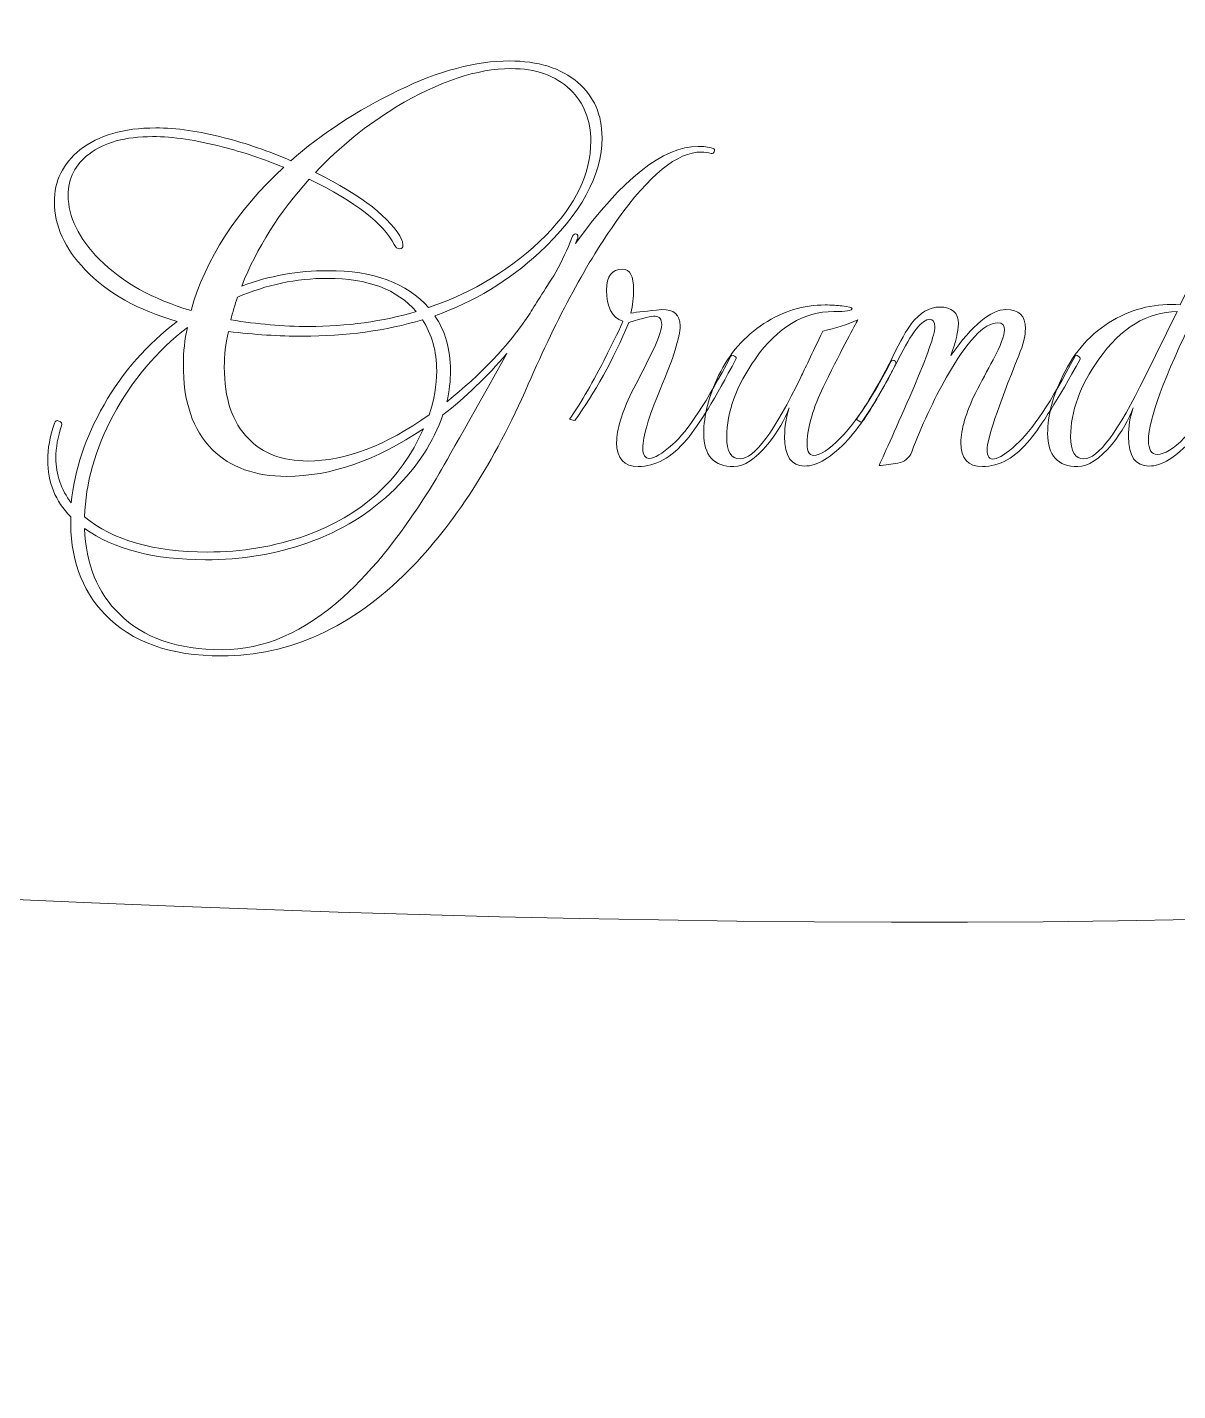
# Model space of a CAD drawing. Header units: centimetres. Extents: x -9.9 to 9.9, y -7.9 to 8.2.
# Drawn here: x -2.391 to -1.566, y 4.073 to 5.051 of the extents above; entities that cross this region are included whole.
import ezdxf

# ---------------------------------------------------------------- set-up
doc = ezdxf.new("R2010")
doc.units = ezdxf.units.CM
doc.header["$MEASUREMENT"] = 0
doc.layers.add('Layer 1', color=7, linetype='Continuous')

msp = doc.modelspace()

# ---------------------------------------------------------------- linework, layer by layer
at = {"layer": 'Layer 1', "color": 43, "lineweight": 5}
msp.add_open_spline([(-8.13116, 5.80815), (-6.69371, 6.24646), (-2.63425, 5.34167), (-0.75523, 5.80815), (-0.75523, 5.80815), (-0.75523, 5.80815), (-0.75523, 4.48004), (-0.75523, 4.48004), (-0.75523, 4.48004), (-2.50438, 4.16307), (-6.41827, 5.04371), (-8.13116, 4.48004), (-8.13116, 4.48004), (-8.13116, 4.48004), (-7.4609, 5.1503), (-7.4609, 5.1503), (-7.4609, 5.1503), (-7.4609, 5.1503), (-8.13116, 5.80815), (-8.13116, 5.80815)], degree=3, knots=[0, 0, 0, 0, 0.166667, 0.166667, 0.166667, 0.166667, 0.333333, 0.333333, 0.333333, 0.333333, 0.5, 0.5, 0.5, 0.5, 0.666667, 0.666667, 0.666667, 0.666667, 1, 1, 1, 1], dxfattribs=at)
at = {"layer": 'Layer 1', "lineweight": 5}
for points, knots in [([(-2.03147, 4.84423), (-2.02707, 4.85133), (-2.02059, 4.8616), (-2.01203, 4.87505), (-2.01203, 4.87505), (-2.00763, 4.88336), (-2.00384, 4.89155), (-2.00066, 4.89962), (-2.00066, 4.89962), (-1.99993, 4.90158), (-1.99907, 4.90256), (-1.9981, 4.90256), (-1.9981, 4.90256), (-1.99688, 4.90256), (-1.99626, 4.90182), (-1.99626, 4.90035), (-1.99626, 4.90035), (-1.99626, 4.89962), (-1.99651, 4.89888), (-1.997, 4.89814), (-1.997, 4.89814), (-1.997, 4.89814), (-1.9981, 4.89558), (-1.9981, 4.89558), (-1.9981, 4.89558), (-1.9646, 4.94204), (-1.93526, 4.96527), (-1.91007, 4.96527), (-1.91007, 4.96527), (-1.9064, 4.96527), (-1.90285, 4.96478), (-1.89942, 4.9638), (-1.89942, 4.9638), (-1.89844, 4.96355), (-1.8982, 4.96282), (-1.89869, 4.96159), (-1.89869, 4.96159), (-1.89894, 4.96037), (-1.89967, 4.95988), (-1.9009, 4.96012), (-1.9009, 4.96012), (-1.90309, 4.96085), (-1.90542, 4.96122), (-1.90786, 4.96122), (-1.90786, 4.96122), (-1.92498, 4.96122), (-1.94515, 4.94484), (-1.96839, 4.91208), (-1.96839, 4.91208), (-1.98942, 4.88273), (-2.01057, 4.8436), (-2.03185, 4.7947), (-2.03185, 4.7947), (-2.05631, 4.7387), (-2.08491, 4.69419), (-2.11767, 4.66118), (-2.11767, 4.66118), (-2.15827, 4.62034), (-2.2029, 4.59993), (-2.25156, 4.59993), (-2.25156, 4.59993), (-2.28824, 4.59993), (-2.31612, 4.60983), (-2.33519, 4.62964), (-2.33519, 4.62964), (-2.35231, 4.64749), (-2.3605, 4.67085), (-2.35976, 4.6997), (-2.35976, 4.6997), (-2.37077, 4.71095), (-2.37627, 4.72452), (-2.37627, 4.74041), (-2.37627, 4.74041), (-2.37627, 4.74848), (-2.37468, 4.75728), (-2.3715, 4.76682), (-2.3715, 4.76682), (-2.37101, 4.76854), (-2.36991, 4.76903), (-2.3682, 4.7683), (-2.3682, 4.7683), (-2.36649, 4.76781), (-2.36588, 4.76671), (-2.36636, 4.765), (-2.36636, 4.765), (-2.36905, 4.75693), (-2.3704, 4.74922), (-2.3704, 4.74188), (-2.3704, 4.74188), (-2.3704, 4.7299), (-2.36673, 4.71915), (-2.3594, 4.70961), (-2.3594, 4.70961), (-2.3572, 4.73308), (-2.34937, 4.75655), (-2.33592, 4.78003), (-2.33592, 4.78003), (-2.32247, 4.80351), (-2.30499, 4.82344), (-2.28347, 4.83982), (-2.28347, 4.83982), (-2.31134, 4.84765), (-2.33335, 4.86), (-2.34949, 4.87687), (-2.34949, 4.87687), (-2.36416, 4.89227), (-2.3715, 4.90841), (-2.3715, 4.92528), (-2.3715, 4.92528), (-2.3715, 4.94044), (-2.36538, 4.95292), (-2.35315, 4.9627), (-2.35315, 4.9627), (-2.33995, 4.97321), (-2.32186, 4.97847), (-2.29887, 4.97847), (-2.29887, 4.97847), (-2.28395, 4.97847), (-2.26757, 4.97615), (-2.24972, 4.9715), (-2.24972, 4.9715), (-2.23382, 4.96734), (-2.21793, 4.96184), (-2.20203, 4.95499), (-2.20203, 4.95499), (-2.18002, 4.97431), (-2.15441, 4.99106), (-2.12518, 5.00525), (-2.12518, 5.00525), (-2.09596, 5.01943), (-2.06936, 5.02652), (-2.0454, 5.02652), (-2.0454, 5.02652), (-2.02486, 5.02652), (-2.00848, 5.02139), (-1.99625, 5.01112), (-1.99625, 5.01112), (-1.98476, 5.00109), (-1.97901, 4.98788), (-1.97901, 4.9715), (-1.97901, 4.9715), (-1.97901, 4.94436), (-1.99405, 4.91685), (-2.02413, 4.88897), (-2.02413, 4.88897), (-2.04565, 4.86892), (-2.07059, 4.85388), (-2.09895, 4.84386), (-2.09895, 4.84386), (-2.09137, 4.83285), (-2.08758, 4.81977), (-2.08758, 4.80461), (-2.08758, 4.80461), (-2.08758, 4.79727), (-2.08844, 4.78982), (-2.09015, 4.78223), (-2.09015, 4.78223), (-2.06594, 4.80154), (-2.04638, 4.8222), (-2.03146, 4.84421), (-2.03146, 4.84421), (-2.03146, 4.84421), (-2.03147, 4.84423), (-2.03147, 4.84423)], [0, 0, 0, 0, 0.02381, 0.02381, 0.02381, 0.02381, 0.047619, 0.047619, 0.047619, 0.047619, 0.071429, 0.071429, 0.071429, 0.071429, 0.095238, 0.095238, 0.095238, 0.095238, 0.119048, 0.119048, 0.119048, 0.119048, 0.142857, 0.142857, 0.142857, 0.142857, 0.166667, 0.166667, 0.166667, 0.166667, 0.190476, 0.190476, 0.190476, 0.190476, 0.214286, 0.214286, 0.214286, 0.214286, 0.238095, 0.238095, 0.238095, 0.238095, 0.261905, 0.261905, 0.261905, 0.261905, 0.285714, 0.285714, 0.285714, 0.285714, 0.309524, 0.309524, 0.309524, 0.309524, 0.333333, 0.333333, 0.333333, 0.333333, 0.357143, 0.357143, 0.357143, 0.357143, 0.380952, 0.380952, 0.380952, 0.380952, 0.404762, 0.404762, 0.404762, 0.404762, 0.428571, 0.428571, 0.428571, 0.428571, 0.452381, 0.452381, 0.452381, 0.452381, 0.47619, 0.47619, 0.47619, 0.47619, 0.5, 0.5, 0.5, 0.5, 0.52381, 0.52381, 0.52381, 0.52381, 0.547619, 0.547619, 0.547619, 0.547619, 0.571429, 0.571429, 0.571429, 0.571429, 0.595238, 0.595238, 0.595238, 0.595238, 0.619048, 0.619048, 0.619048, 0.619048, 0.642857, 0.642857, 0.642857, 0.642857, 0.666667, 0.666667, 0.666667, 0.666667, 0.690476, 0.690476, 0.690476, 0.690476, 0.714286, 0.714286, 0.714286, 0.714286, 0.738095, 0.738095, 0.738095, 0.738095, 0.761905, 0.761905, 0.761905, 0.761905, 0.785714, 0.785714, 0.785714, 0.785714, 0.809524, 0.809524, 0.809524, 0.809524, 0.833333, 0.833333, 0.833333, 0.833333, 0.857143, 0.857143, 0.857143, 0.857143, 0.880952, 0.880952, 0.880952, 0.880952, 0.904762, 0.904762, 0.904762, 0.904762, 0.928571, 0.928571, 0.928571, 0.928571, 0.952381, 0.952381, 0.952381, 0.952381, 1, 1, 1, 1]), ([(-2.23725, 4.86514), (-2.21744, 4.87248), (-2.1969, 4.87614), (-2.17563, 4.87614), (-2.17563, 4.87614), (-2.14286, 4.87614), (-2.11877, 4.86734), (-2.10336, 4.84973), (-2.10336, 4.84973), (-2.07108, 4.86049), (-2.04309, 4.87773), (-2.01937, 4.90145), (-2.01937, 4.90145), (-1.99785, 4.92322), (-1.98709, 4.94572), (-1.98709, 4.96895), (-1.98709, 4.96895), (-1.98709, 4.98411), (-1.99198, 4.99645), (-2.00177, 5.00599), (-2.00177, 5.00599), (-2.01229, 5.01602), (-2.02647, 5.02103), (-2.04432, 5.02103), (-2.04432, 5.02103), (-2.06828, 5.02103), (-2.09567, 5.01186), (-2.12648, 4.99352), (-2.12648, 4.99352), (-2.14751, 4.9808), (-2.16683, 4.96515), (-2.18443, 4.94657), (-2.18443, 4.94657), (-2.15068, 4.9297), (-2.13002, 4.91356), (-2.12244, 4.89814), (-2.12244, 4.89814), (-2.12196, 4.89668), (-2.12171, 4.89546), (-2.12171, 4.89448), (-2.12171, 4.89448), (-2.12171, 4.89276), (-2.12244, 4.89191), (-2.1239, 4.89191), (-2.1239, 4.89191), (-2.12562, 4.89191), (-2.12696, 4.89289), (-2.12794, 4.89484), (-2.12794, 4.89484), (-2.13528, 4.90976), (-2.15557, 4.92541), (-2.18882, 4.9418), (-2.18882, 4.9418), (-2.21034, 4.91784), (-2.22648, 4.89228), (-2.23725, 4.86513), (-2.23725, 4.86513), (-2.23725, 4.86513), (-2.23725, 4.86514), (-2.23725, 4.86514)], [0, 0, 0, 0, 0.0625, 0.0625, 0.0625, 0.0625, 0.125, 0.125, 0.125, 0.125, 0.1875, 0.1875, 0.1875, 0.1875, 0.25, 0.25, 0.25, 0.25, 0.3125, 0.3125, 0.3125, 0.3125, 0.375, 0.375, 0.375, 0.375, 0.4375, 0.4375, 0.4375, 0.4375, 0.5, 0.5, 0.5, 0.5, 0.5625, 0.5625, 0.5625, 0.5625, 0.625, 0.625, 0.625, 0.625, 0.6875, 0.6875, 0.6875, 0.6875, 0.75, 0.75, 0.75, 0.75, 0.8125, 0.8125, 0.8125, 0.8125, 0.875, 0.875, 0.875, 0.875, 1, 1, 1, 1]), ([(-1.4803, 4.97738), (-1.49522, 4.95244), (-1.51918, 4.9094), (-1.55219, 4.84827), (-1.55219, 4.84827), (-1.55219, 4.84802), (-1.55219, 4.84778), (-1.55219, 4.84753), (-1.55219, 4.84753), (-1.55219, 4.84655), (-1.5528, 4.8457), (-1.55403, 4.84497), (-1.55403, 4.84497), (-1.57628, 4.79998), (-1.58741, 4.76978), (-1.58741, 4.75437), (-1.58741, 4.75437), (-1.58741, 4.74777), (-1.58533, 4.74447), (-1.58117, 4.74447), (-1.58117, 4.74447), (-1.57579, 4.74447), (-1.56931, 4.74838), (-1.56173, 4.7562), (-1.56173, 4.7562), (-1.55048, 4.76769), (-1.53826, 4.78603), (-1.52506, 4.81122), (-1.52506, 4.81122), (-1.52506, 4.81171), (-1.52481, 4.81196), (-1.52432, 4.81196), (-1.52432, 4.81196), (-1.52261, 4.81196), (-1.52176, 4.81098), (-1.52176, 4.80903), (-1.52176, 4.80903), (-1.52225, 4.80805), (-1.52359, 4.80573), (-1.52579, 4.80206), (-1.52579, 4.80206), (-1.53704, 4.78078), (-1.54719, 4.76513), (-1.55624, 4.75511), (-1.55624, 4.75511), (-1.56773, 4.74239), (-1.578, 4.73604), (-1.58705, 4.73604), (-1.58705, 4.73604), (-1.59683, 4.73604), (-1.60173, 4.74313), (-1.60173, 4.75731), (-1.60173, 4.75731), (-1.60173, 4.76441), (-1.60063, 4.77125), (-1.59843, 4.77785), (-1.59843, 4.77785), (-1.60136, 4.76954), (-1.60638, 4.76086), (-1.61347, 4.75181), (-1.61347, 4.75181), (-1.62251, 4.74105), (-1.6307, 4.73567), (-1.63804, 4.73567), (-1.63804, 4.73567), (-1.65247, 4.73567), (-1.65968, 4.74362), (-1.65968, 4.75951), (-1.65968, 4.75951), (-1.65968, 4.77223), (-1.65601, 4.78604), (-1.64868, 4.80096), (-1.64868, 4.80096), (-1.64037, 4.81832), (-1.62851, 4.83146), (-1.61311, 4.84039), (-1.61311, 4.84039), (-1.59771, 4.84932), (-1.58157, 4.85305), (-1.5647, 4.85158), (-1.5647, 4.85158), (-1.5647, 4.85158), (-1.50711, 4.96932), (-1.50711, 4.96932), (-1.50711, 4.96932), (-1.49586, 4.97177), (-1.48694, 4.97446), (-1.48033, 4.97739), (-1.48033, 4.97739), (-1.48033, 4.97739), (-1.4803, 4.97738), (-1.4803, 4.97738)], [0, 0, 0, 0, 0.041667, 0.041667, 0.041667, 0.041667, 0.083333, 0.083333, 0.083333, 0.083333, 0.125, 0.125, 0.125, 0.125, 0.166667, 0.166667, 0.166667, 0.166667, 0.208333, 0.208333, 0.208333, 0.208333, 0.25, 0.25, 0.25, 0.25, 0.291667, 0.291667, 0.291667, 0.291667, 0.333333, 0.333333, 0.333333, 0.333333, 0.375, 0.375, 0.375, 0.375, 0.416667, 0.416667, 0.416667, 0.416667, 0.458333, 0.458333, 0.458333, 0.458333, 0.5, 0.5, 0.5, 0.5, 0.541667, 0.541667, 0.541667, 0.541667, 0.583333, 0.583333, 0.583333, 0.583333, 0.625, 0.625, 0.625, 0.625, 0.666667, 0.666667, 0.666667, 0.666667, 0.708333, 0.708333, 0.708333, 0.708333, 0.75, 0.75, 0.75, 0.75, 0.791667, 0.791667, 0.791667, 0.791667, 0.833333, 0.833333, 0.833333, 0.833333, 0.875, 0.875, 0.875, 0.875, 0.916667, 0.916667, 0.916667, 0.916667, 1, 1, 1, 1]), ([(-2.20717, 4.95024), (-2.22184, 4.95636), (-2.23651, 4.96125), (-2.25118, 4.96492), (-2.25118, 4.96492), (-2.26976, 4.96982), (-2.28639, 4.97226), (-2.30106, 4.97226), (-2.30106, 4.97226), (-2.32063, 4.97226), (-2.33579, 4.9681), (-2.34655, 4.95978), (-2.34655, 4.95978), (-2.35657, 4.95244), (-2.36158, 4.94254), (-2.36158, 4.93007), (-2.36158, 4.93007), (-2.36158, 4.91467), (-2.35412, 4.89938), (-2.3392, 4.88422), (-2.3392, 4.88422), (-2.32282, 4.86784), (-2.30094, 4.85561), (-2.27355, 4.84754), (-2.27355, 4.84754), (-2.26304, 4.88471), (-2.2409, 4.91895), (-2.20716, 4.95024), (-2.20716, 4.95024), (-2.20716, 4.95024), (-2.20717, 4.95024), (-2.20717, 4.95024)], [0, 0, 0, 0, 0.111111, 0.111111, 0.111111, 0.111111, 0.222222, 0.222222, 0.222222, 0.222222, 0.333333, 0.333333, 0.333333, 0.333333, 0.444444, 0.444444, 0.444444, 0.444444, 0.555556, 0.555556, 0.555556, 0.555556, 0.666667, 0.666667, 0.666667, 0.666667, 0.777778, 0.777778, 0.777778, 0.777778, 1, 1, 1, 1]), ([(-2.11217, 4.84681), (-2.12586, 4.86271), (-2.14702, 4.87065), (-2.17563, 4.87065), (-2.17563, 4.87065), (-2.19812, 4.87065), (-2.21964, 4.86612), (-2.24019, 4.85707), (-2.24019, 4.85707), (-2.24215, 4.85169), (-2.24373, 4.84631), (-2.24496, 4.84094), (-2.24496, 4.84094), (-2.22613, 4.83776), (-2.20755, 4.83617), (-2.1892, 4.83617), (-2.1892, 4.83617), (-2.16181, 4.83617), (-2.13614, 4.83971), (-2.11217, 4.8468), (-2.11217, 4.8468), (-2.11217, 4.8468), (-2.11217, 4.84681), (-2.11217, 4.84681)], [0, 0, 0, 0, 0.142857, 0.142857, 0.142857, 0.142857, 0.285714, 0.285714, 0.285714, 0.285714, 0.428571, 0.428571, 0.428571, 0.428571, 0.571429, 0.571429, 0.571429, 0.571429, 0.714286, 0.714286, 0.714286, 0.714286, 1, 1, 1, 1]), ([(-1.88306, 4.81269), (-1.89798, 4.78457), (-1.90971, 4.76538), (-1.91827, 4.75511), (-1.91827, 4.75511), (-1.92928, 4.74215), (-1.94089, 4.73567), (-1.95312, 4.73567), (-1.95312, 4.73567), (-1.9634, 4.73567), (-1.96853, 4.74142), (-1.96853, 4.75291), (-1.96853, 4.75291), (-1.96853, 4.7622), (-1.96498, 4.77419), (-1.95788, 4.78886), (-1.95788, 4.78886), (-1.95348, 4.79717), (-1.9492, 4.80549), (-1.94504, 4.8138), (-1.94504, 4.8138), (-1.93917, 4.82505), (-1.93624, 4.83299), (-1.93624, 4.83764), (-1.93624, 4.83764), (-1.93624, 4.8413), (-1.93783, 4.84326), (-1.94101, 4.84351), (-1.94101, 4.84351), (-1.94321, 4.84376), (-1.94945, 4.84229), (-1.95972, 4.83911), (-1.95972, 4.83911), (-1.97121, 4.81196), (-1.98418, 4.78848), (-1.99861, 4.76868), (-1.99861, 4.76868), (-2.00007, 4.76893), (-2.00129, 4.7693), (-2.00227, 4.76979), (-2.00227, 4.76979), (-1.99543, 4.77933), (-1.98724, 4.79326), (-1.9777, 4.8116), (-1.9777, 4.8116), (-1.97012, 4.82652), (-1.96559, 4.83593), (-1.96412, 4.83984), (-1.96412, 4.83984), (-1.97195, 4.84277), (-1.97586, 4.85023), (-1.97586, 4.86222), (-1.97586, 4.86222), (-1.97586, 4.87225), (-1.97195, 4.87726), (-1.96412, 4.87726), (-1.96412, 4.87726), (-1.95899, 4.87726), (-1.95642, 4.87224), (-1.95642, 4.86222), (-1.95642, 4.86222), (-1.95642, 4.85709), (-1.95703, 4.85159), (-1.95826, 4.84572), (-1.95826, 4.84572), (-1.95362, 4.84645), (-1.94628, 4.84731), (-1.93625, 4.84828), (-1.93625, 4.84828), (-1.92744, 4.84853), (-1.92304, 4.84461), (-1.92304, 4.83654), (-1.92304, 4.83654), (-1.92304, 4.82872), (-1.92781, 4.81356), (-1.93735, 4.79106), (-1.93735, 4.79106), (-1.94566, 4.77101), (-1.94982, 4.75695), (-1.94982, 4.74888), (-1.94982, 4.74888), (-1.94982, 4.74398), (-1.94823, 4.74154), (-1.94505, 4.74154), (-1.94505, 4.74154), (-1.94163, 4.74154), (-1.93613, 4.74484), (-1.92855, 4.75145), (-1.92855, 4.75145), (-1.91754, 4.76123), (-1.9036, 4.78239), (-1.88673, 4.81491), (-1.88673, 4.81491), (-1.88625, 4.81564), (-1.88539, 4.81564), (-1.88417, 4.81491), (-1.88417, 4.81491), (-1.88295, 4.81418), (-1.88258, 4.81344), (-1.88307, 4.8127), (-1.88307, 4.8127), (-1.88307, 4.8127), (-1.88306, 4.81269), (-1.88306, 4.81269)], [0, 0, 0, 0, 0.037037, 0.037037, 0.037037, 0.037037, 0.074074, 0.074074, 0.074074, 0.074074, 0.111111, 0.111111, 0.111111, 0.111111, 0.148148, 0.148148, 0.148148, 0.148148, 0.185185, 0.185185, 0.185185, 0.185185, 0.222222, 0.222222, 0.222222, 0.222222, 0.259259, 0.259259, 0.259259, 0.259259, 0.296296, 0.296296, 0.296296, 0.296296, 0.333333, 0.333333, 0.333333, 0.333333, 0.37037, 0.37037, 0.37037, 0.37037, 0.407407, 0.407407, 0.407407, 0.407407, 0.444444, 0.444444, 0.444444, 0.444444, 0.481481, 0.481481, 0.481481, 0.481481, 0.518519, 0.518519, 0.518519, 0.518519, 0.555556, 0.555556, 0.555556, 0.555556, 0.592593, 0.592593, 0.592593, 0.592593, 0.62963, 0.62963, 0.62963, 0.62963, 0.666667, 0.666667, 0.666667, 0.666667, 0.703704, 0.703704, 0.703704, 0.703704, 0.740741, 0.740741, 0.740741, 0.740741, 0.777778, 0.777778, 0.777778, 0.777778, 0.814815, 0.814815, 0.814815, 0.814815, 0.851852, 0.851852, 0.851852, 0.851852, 0.888889, 0.888889, 0.888889, 0.888889, 0.925926, 0.925926, 0.925926, 0.925926, 1, 1, 1, 1]), ([(-1.76856, 4.80903), (-1.76905, 4.80805), (-1.77028, 4.80573), (-1.77223, 4.80206), (-1.77223, 4.80206), (-1.78348, 4.78078), (-1.79363, 4.76513), (-1.80268, 4.75511), (-1.80268, 4.75511), (-1.81442, 4.74239), (-1.82481, 4.73604), (-1.83386, 4.73604), (-1.83386, 4.73604), (-1.8434, 4.73604), (-1.84817, 4.74313), (-1.84817, 4.75731), (-1.84817, 4.75731), (-1.84817, 4.76441), (-1.84707, 4.77125), (-1.84487, 4.77785), (-1.84487, 4.77785), (-1.8478, 4.76954), (-1.85294, 4.76086), (-1.86027, 4.75181), (-1.86027, 4.75181), (-1.86908, 4.74105), (-1.87715, 4.73567), (-1.88448, 4.73567), (-1.88448, 4.73567), (-1.89891, 4.73567), (-1.90612, 4.74362), (-1.90612, 4.75951), (-1.90612, 4.75951), (-1.90612, 4.77223), (-1.90258, 4.78604), (-1.89549, 4.80096), (-1.89549, 4.80096), (-1.88767, 4.81686), (-1.87685, 4.82927), (-1.86303, 4.83819), (-1.86303, 4.83819), (-1.84921, 4.84712), (-1.8346, 4.85158), (-1.81919, 4.85158), (-1.81919, 4.85158), (-1.8143, 4.85158), (-1.81027, 4.85133), (-1.80709, 4.85084), (-1.80709, 4.85084), (-1.8022, 4.85035), (-1.79976, 4.84974), (-1.79976, 4.849), (-1.79976, 4.849), (-1.79976, 4.84754), (-1.80416, 4.84681), (-1.81296, 4.84681), (-1.81296, 4.84681), (-1.83448, 4.84681), (-1.85319, 4.83556), (-1.86909, 4.81306), (-1.86909, 4.81306), (-1.88278, 4.7935), (-1.88963, 4.7748), (-1.88963, 4.75694), (-1.88963, 4.75694), (-1.88963, 4.74643), (-1.88645, 4.74117), (-1.88009, 4.74117), (-1.88009, 4.74117), (-1.87006, 4.74117), (-1.85551, 4.76073), (-1.83644, 4.79986), (-1.83644, 4.79986), (-1.83399, 4.80523), (-1.82873, 4.81624), (-1.82067, 4.83287), (-1.82067, 4.83287), (-1.81162, 4.83483), (-1.8033, 4.83752), (-1.79572, 4.84094), (-1.79572, 4.84094), (-1.79817, 4.83678), (-1.80599, 4.82162), (-1.81919, 4.79545), (-1.81919, 4.79545), (-1.82653, 4.78078), (-1.83081, 4.76733), (-1.83203, 4.75511), (-1.83203, 4.75511), (-1.83252, 4.74753), (-1.83093, 4.74374), (-1.82726, 4.74374), (-1.82726, 4.74374), (-1.82262, 4.74374), (-1.81626, 4.7479), (-1.80819, 4.75621), (-1.80819, 4.75621), (-1.79694, 4.7677), (-1.78484, 4.78604), (-1.77188, 4.81123), (-1.77188, 4.81123), (-1.77164, 4.81172), (-1.77128, 4.81197), (-1.77078, 4.81197), (-1.77078, 4.81197), (-1.76907, 4.81197), (-1.76834, 4.81099), (-1.76857, 4.80904), (-1.76857, 4.80904), (-1.76857, 4.80904), (-1.76856, 4.80903), (-1.76856, 4.80903)], [0, 0, 0, 0, 0.034483, 0.034483, 0.034483, 0.034483, 0.068966, 0.068966, 0.068966, 0.068966, 0.103448, 0.103448, 0.103448, 0.103448, 0.137931, 0.137931, 0.137931, 0.137931, 0.172414, 0.172414, 0.172414, 0.172414, 0.206897, 0.206897, 0.206897, 0.206897, 0.241379, 0.241379, 0.241379, 0.241379, 0.275862, 0.275862, 0.275862, 0.275862, 0.310345, 0.310345, 0.310345, 0.310345, 0.344828, 0.344828, 0.344828, 0.344828, 0.37931, 0.37931, 0.37931, 0.37931, 0.413793, 0.413793, 0.413793, 0.413793, 0.448276, 0.448276, 0.448276, 0.448276, 0.482759, 0.482759, 0.482759, 0.482759, 0.517241, 0.517241, 0.517241, 0.517241, 0.551724, 0.551724, 0.551724, 0.551724, 0.586207, 0.586207, 0.586207, 0.586207, 0.62069, 0.62069, 0.62069, 0.62069, 0.655172, 0.655172, 0.655172, 0.655172, 0.689655, 0.689655, 0.689655, 0.689655, 0.724138, 0.724138, 0.724138, 0.724138, 0.758621, 0.758621, 0.758621, 0.758621, 0.793103, 0.793103, 0.793103, 0.793103, 0.827586, 0.827586, 0.827586, 0.827586, 0.862069, 0.862069, 0.862069, 0.862069, 0.896552, 0.896552, 0.896552, 0.896552, 0.931034, 0.931034, 0.931034, 0.931034, 1, 1, 1, 1]), ([(-1.63637, 4.81269), (-1.6525, 4.78359), (-1.66449, 4.7644), (-1.67231, 4.75511), (-1.67231, 4.75511), (-1.68282, 4.74215), (-1.69419, 4.73567), (-1.70642, 4.73567), (-1.70642, 4.73567), (-1.7167, 4.73567), (-1.72183, 4.74142), (-1.72183, 4.75291), (-1.72183, 4.75291), (-1.72183, 4.7622), (-1.71828, 4.77419), (-1.71118, 4.78886), (-1.71118, 4.78886), (-1.70702, 4.79668), (-1.70287, 4.80451), (-1.69871, 4.81233), (-1.69871, 4.81233), (-1.69333, 4.8226), (-1.69064, 4.82969), (-1.69064, 4.8336), (-1.69064, 4.8336), (-1.69064, 4.83703), (-1.69223, 4.83874), (-1.69541, 4.83874), (-1.69541, 4.83874), (-1.70519, 4.83874), (-1.71742, 4.82578), (-1.73209, 4.79986), (-1.73209, 4.79986), (-1.74163, 4.78299), (-1.74994, 4.76513), (-1.75703, 4.7463), (-1.75703, 4.7463), (-1.75899, 4.74166), (-1.7623, 4.73897), (-1.76694, 4.73823), (-1.76694, 4.73823), (-1.77159, 4.73749), (-1.77611, 4.73688), (-1.78051, 4.7364), (-1.78051, 4.7364), (-1.77611, 4.74594), (-1.76804, 4.76403), (-1.7563, 4.79068), (-1.7563, 4.79068), (-1.74579, 4.81538), (-1.74053, 4.83042), (-1.74053, 4.8358), (-1.74053, 4.8358), (-1.74053, 4.83946), (-1.74175, 4.8413), (-1.74419, 4.8413), (-1.74419, 4.8413), (-1.74957, 4.8413), (-1.75709, 4.8317), (-1.76675, 4.81251), (-1.76675, 4.81251), (-1.77641, 4.79332), (-1.78515, 4.77822), (-1.79298, 4.76721), (-1.79298, 4.76721), (-1.79444, 4.76795), (-1.79566, 4.76881), (-1.79664, 4.76978), (-1.79664, 4.76978), (-1.78882, 4.78078), (-1.78014, 4.79569), (-1.7706, 4.81452), (-1.7706, 4.81452), (-1.76522, 4.82577), (-1.76082, 4.8336), (-1.75739, 4.83799), (-1.75739, 4.83799), (-1.75103, 4.84606), (-1.74431, 4.8501), (-1.73722, 4.8501), (-1.73722, 4.8501), (-1.72817, 4.8501), (-1.72364, 4.84606), (-1.72364, 4.83799), (-1.72364, 4.83799), (-1.72364, 4.83262), (-1.72548, 4.82504), (-1.72915, 4.81526), (-1.72915, 4.81526), (-1.7135, 4.83727), (-1.7003, 4.84827), (-1.68953, 4.84827), (-1.68953, 4.84827), (-1.68024, 4.84827), (-1.67559, 4.84375), (-1.67559, 4.8347), (-1.67559, 4.8347), (-1.67559, 4.82956), (-1.67718, 4.82308), (-1.68036, 4.81526), (-1.68036, 4.81526), (-1.69552, 4.7776), (-1.70309, 4.75511), (-1.70309, 4.74777), (-1.70309, 4.74777), (-1.70309, 4.73774), (-1.69612, 4.73896), (-1.68219, 4.75143), (-1.68219, 4.75143), (-1.67118, 4.76097), (-1.65712, 4.78212), (-1.64, 4.81489), (-1.64, 4.81489), (-1.63952, 4.81587), (-1.63878, 4.81587), (-1.63781, 4.81489), (-1.63781, 4.81489), (-1.63659, 4.81416), (-1.6361, 4.81342), (-1.63634, 4.81268), (-1.63634, 4.81268), (-1.63634, 4.81268), (-1.63637, 4.81269), (-1.63637, 4.81269)], [0, 0, 0, 0, 0.03125, 0.03125, 0.03125, 0.03125, 0.0625, 0.0625, 0.0625, 0.0625, 0.09375, 0.09375, 0.09375, 0.09375, 0.125, 0.125, 0.125, 0.125, 0.15625, 0.15625, 0.15625, 0.15625, 0.1875, 0.1875, 0.1875, 0.1875, 0.21875, 0.21875, 0.21875, 0.21875, 0.25, 0.25, 0.25, 0.25, 0.28125, 0.28125, 0.28125, 0.28125, 0.3125, 0.3125, 0.3125, 0.3125, 0.34375, 0.34375, 0.34375, 0.34375, 0.375, 0.375, 0.375, 0.375, 0.40625, 0.40625, 0.40625, 0.40625, 0.4375, 0.4375, 0.4375, 0.4375, 0.46875, 0.46875, 0.46875, 0.46875, 0.5, 0.5, 0.5, 0.5, 0.53125, 0.53125, 0.53125, 0.53125, 0.5625, 0.5625, 0.5625, 0.5625, 0.59375, 0.59375, 0.59375, 0.59375, 0.625, 0.625, 0.625, 0.625, 0.65625, 0.65625, 0.65625, 0.65625, 0.6875, 0.6875, 0.6875, 0.6875, 0.71875, 0.71875, 0.71875, 0.71875, 0.75, 0.75, 0.75, 0.75, 0.78125, 0.78125, 0.78125, 0.78125, 0.8125, 0.8125, 0.8125, 0.8125, 0.84375, 0.84375, 0.84375, 0.84375, 0.875, 0.875, 0.875, 0.875, 0.90625, 0.90625, 0.90625, 0.90625, 0.9375, 0.9375, 0.9375, 0.9375, 1, 1, 1, 1]), ([(-2.103, 4.77271), (-2.09933, 4.78347), (-2.09749, 4.79399), (-2.09749, 4.80425), (-2.09749, 4.80425), (-2.09749, 4.81843), (-2.10092, 4.83066), (-2.10777, 4.84093), (-2.10777, 4.84093), (-2.13369, 4.8331), (-2.1623, 4.82919), (-2.19359, 4.82919), (-2.19359, 4.82919), (-2.21046, 4.82919), (-2.22819, 4.83029), (-2.24678, 4.83249), (-2.24678, 4.83249), (-2.24874, 4.82368), (-2.24971, 4.81525), (-2.24971, 4.80718), (-2.24971, 4.80718), (-2.24971, 4.78443), (-2.24396, 4.76731), (-2.23247, 4.75582), (-2.23247, 4.75582), (-2.2222, 4.74507), (-2.20802, 4.73969), (-2.18992, 4.73969), (-2.18992, 4.73969), (-2.16302, 4.73969), (-2.13404, 4.75069), (-2.10299, 4.7727), (-2.10299, 4.7727), (-2.10299, 4.7727), (-2.103, 4.77271), (-2.103, 4.77271)], [0, 0, 0, 0, 0.1, 0.1, 0.1, 0.1, 0.2, 0.2, 0.2, 0.2, 0.3, 0.3, 0.3, 0.3, 0.4, 0.4, 0.4, 0.4, 0.5, 0.5, 0.5, 0.5, 0.6, 0.6, 0.6, 0.6, 0.7, 0.7, 0.7, 0.7, 0.8, 0.8, 0.8, 0.8, 1, 1, 1, 1]), ([(-1.56687, 4.84681), (-1.58839, 4.84656), (-1.6071, 4.83519), (-1.623, 4.81269), (-1.623, 4.81269), (-1.63645, 4.79362), (-1.64317, 4.77516), (-1.64317, 4.7573), (-1.64317, 4.7573), (-1.64317, 4.74655), (-1.63999, 4.74117), (-1.63363, 4.74117), (-1.63363, 4.74117), (-1.6236, 4.74117), (-1.60905, 4.76073), (-1.58998, 4.79986), (-1.58998, 4.79986), (-1.58998, 4.79986), (-1.56687, 4.84681), (-1.56687, 4.84681)], [0, 0, 0, 0, 0.166667, 0.166667, 0.166667, 0.166667, 0.333333, 0.333333, 0.333333, 0.333333, 0.5, 0.5, 0.5, 0.5, 0.666667, 0.666667, 0.666667, 0.666667, 1, 1, 1, 1]), ([(-2.34986, 4.69972), (-2.32956, 4.68285), (-2.30021, 4.67441), (-2.26182, 4.67441), (-2.26182, 4.67441), (-2.23713, 4.67441), (-2.21378, 4.67832), (-2.19177, 4.68614), (-2.19177, 4.68614), (-2.15167, 4.70033), (-2.12342, 4.72588), (-2.10703, 4.76281), (-2.10703, 4.76281), (-2.14078, 4.74007), (-2.17342, 4.7287), (-2.20497, 4.7287), (-2.20497, 4.7287), (-2.22747, 4.7287), (-2.2452, 4.73506), (-2.25816, 4.74777), (-2.25816, 4.74777), (-2.27234, 4.76195), (-2.27931, 4.78249), (-2.27906, 4.80939), (-2.27906, 4.80939), (-2.27906, 4.81794), (-2.27808, 4.82662), (-2.27613, 4.83543), (-2.27613, 4.83543), (-2.29814, 4.81856), (-2.31587, 4.79753), (-2.32932, 4.77234), (-2.32932, 4.77234), (-2.34228, 4.74813), (-2.34912, 4.72392), (-2.34986, 4.69971), (-2.34986, 4.69971), (-2.34986, 4.69971), (-2.34986, 4.69972), (-2.34986, 4.69972)], [0, 0, 0, 0, 0.090909, 0.090909, 0.090909, 0.090909, 0.181818, 0.181818, 0.181818, 0.181818, 0.272727, 0.272727, 0.272727, 0.272727, 0.363636, 0.363636, 0.363636, 0.363636, 0.454545, 0.454545, 0.454545, 0.454545, 0.545455, 0.545455, 0.545455, 0.545455, 0.636364, 0.636364, 0.636364, 0.636364, 0.727273, 0.727273, 0.727273, 0.727273, 0.818182, 0.818182, 0.818182, 0.818182, 1, 1, 1, 1]), ([(-2.04981, 4.81196), (-2.04981, 4.81196), (-2.04725, 4.81673), (-2.04725, 4.81673), (-2.04725, 4.81673), (-2.06144, 4.8001), (-2.07672, 4.78543), (-2.0931, 4.77272), (-2.0931, 4.77272), (-2.0997, 4.7534), (-2.1112, 4.73567), (-2.12758, 4.71953), (-2.12758, 4.71953), (-2.14495, 4.70242), (-2.16573, 4.68958), (-2.18994, 4.68102), (-2.18994, 4.68102), (-2.21268, 4.67295), (-2.23713, 4.66891), (-2.26329, 4.66891), (-2.26329, 4.66891), (-2.29998, 4.66891), (-2.32883, 4.67637), (-2.34986, 4.69129), (-2.34986, 4.69129), (-2.34888, 4.66562), (-2.34056, 4.6452), (-2.32491, 4.63004), (-2.32491, 4.63004), (-2.3078, 4.61292), (-2.28322, 4.60436), (-2.25119, 4.60436), (-2.25119, 4.60436), (-2.22135, 4.60436), (-2.1925, 4.61695), (-2.16463, 4.64214), (-2.16463, 4.64214), (-2.14286, 4.66146), (-2.12085, 4.68934), (-2.0986, 4.72577), (-2.0986, 4.72577), (-2.09591, 4.73017), (-2.07965, 4.75891), (-2.04982, 4.81197), (-2.04982, 4.81197), (-2.04982, 4.81197), (-2.04981, 4.81196), (-2.04981, 4.81196)], [0, 0, 0, 0, 0.076923, 0.076923, 0.076923, 0.076923, 0.153846, 0.153846, 0.153846, 0.153846, 0.230769, 0.230769, 0.230769, 0.230769, 0.307692, 0.307692, 0.307692, 0.307692, 0.384615, 0.384615, 0.384615, 0.384615, 0.461538, 0.461538, 0.461538, 0.461538, 0.538462, 0.538462, 0.538462, 0.538462, 0.615385, 0.615385, 0.615385, 0.615385, 0.692308, 0.692308, 0.692308, 0.692308, 0.769231, 0.769231, 0.769231, 0.769231, 0.846154, 0.846154, 0.846154, 0.846154, 1, 1, 1, 1])]:
    msp.add_open_spline(points, degree=3, knots=knots, dxfattribs=at)
at = {"layer": 'Layer 1', "color": 56, "lineweight": 60}
msp.add_open_spline([(-0.72726, 4.30001), (-0.67916, 4.29836), (-0.59246, 4.27823), (-0.50479, 4.24692), (-0.50479, 4.24692), (-0.37914, 4.20206), (-0.0365, 4.17071), (0.33399, 4.17045), (0.33399, 4.17045), (0.90598, 4.17004), (0.98939, 4.15581), (1.28868, 4.00677), (1.28868, 4.00677), (1.74781, 3.77813), (1.76712, 3.721), (1.58468, 3.11442), (1.58468, 3.11442), (1.30788, 2.1941), (1.03943, 1.80298), (0.96401, 2.21069), (0.96401, 2.21069), (0.94372, 2.3204), (0.85321, 2.49557), (0.76335, 2.59936), (0.76335, 2.59936), (0.54894, 2.84701), (0.43253, 3.3842), (0.51844, 3.72744), (0.51844, 3.72744), (0.55161, 3.85997), (0.55645, 3.96822), (0.52966, 3.96822), (0.52966, 3.96822), (0.44279, 3.96822), (0.35052, 3.4871), (0.38571, 3.21806), (0.38571, 3.21806), (0.38571, 3.21806), (0.41999, 2.95579), (0.41999, 2.95579), (0.41999, 2.95579), (0.41999, 2.95579), (0.17758, 2.97538), (0.17758, 2.97538), (0.17758, 2.97538), (-0.00966, 2.99011), (-0.09434, 2.96562), (-0.19632, 2.86858), (-0.19632, 2.86858), (-0.35016, 2.7222), (-0.3155, 2.63187), (-0.16018, 2.77442), (-0.16018, 2.77442), (-0.00919, 2.91299), (0.25412, 2.89243), (0.47857, 2.72449), (0.47857, 2.72449), (0.73226, 2.53467), (0.81385, 2.37748), (0.81633, 2.07418), (0.81633, 2.07418), (0.82044, 1.56991), (0.53677, 1.13308), (-0.04302, 0.75271), (-0.04302, 0.75271), (-0.25818, 0.61155), (-0.51814, 0.40961), (-0.62007, 0.304), (-0.62007, 0.304), (-0.62007, 0.304), (-0.80515, 0.11188), (-0.80515, 0.11188), (-0.80515, 0.11188), (-0.80515, 0.11188), (-1.25196, 0.4304), (-1.25196, 0.4304), (-1.25196, 0.4304), (-1.85191, 0.85861), (-2.10179, 1.23316), (-2.13436, 1.75187), (-2.13436, 1.75187), (-2.16411, 2.22572), (-2.03927, 2.57561), (-1.7561, 2.81233), (-1.7561, 2.81233), (-1.52726, 3.00363), (-1.36296, 3.02762), (-1.12982, 2.9046), (-1.12982, 2.9046), (-0.96021, 2.81511), (-0.75152, 2.60075), (-0.70295, 2.46601), (-0.70295, 2.46601), (-0.68227, 2.40864), (-0.67041, 2.42236), (-0.66743, 2.50709), (-0.66743, 2.50709), (-0.66019, 2.71319), (-0.97695, 3.03144), (-1.24261, 3.08472), (-1.24261, 3.08472), (-1.24261, 3.08472), (-1.47318, 3.13085), (-1.47318, 3.13085), (-1.47318, 3.13085), (-1.47318, 3.13085), (-1.2532, 3.40134), (-1.2532, 3.40134), (-1.2532, 3.40134), (-1.13201, 3.55007), (-0.98172, 3.80557), (-0.91918, 3.96949), (-0.91918, 3.96949), (-0.85665, 4.13341), (-0.78563, 4.28039), (-0.76152, 4.29559), (-0.76152, 4.29559), (-0.75549, 4.29939), (-0.74328, 4.30056), (-0.72724, 4.30001), (-0.72724, 4.30001), (-0.72724, 4.30001), (-0.72726, 4.30001), (-0.72726, 4.30001)], degree=3, knots=[0, 0, 0, 0, 0.03125, 0.03125, 0.03125, 0.03125, 0.0625, 0.0625, 0.0625, 0.0625, 0.09375, 0.09375, 0.09375, 0.09375, 0.125, 0.125, 0.125, 0.125, 0.15625, 0.15625, 0.15625, 0.15625, 0.1875, 0.1875, 0.1875, 0.1875, 0.21875, 0.21875, 0.21875, 0.21875, 0.25, 0.25, 0.25, 0.25, 0.28125, 0.28125, 0.28125, 0.28125, 0.3125, 0.3125, 0.3125, 0.3125, 0.34375, 0.34375, 0.34375, 0.34375, 0.375, 0.375, 0.375, 0.375, 0.40625, 0.40625, 0.40625, 0.40625, 0.4375, 0.4375, 0.4375, 0.4375, 0.46875, 0.46875, 0.46875, 0.46875, 0.5, 0.5, 0.5, 0.5, 0.53125, 0.53125, 0.53125, 0.53125, 0.5625, 0.5625, 0.5625, 0.5625, 0.59375, 0.59375, 0.59375, 0.59375, 0.625, 0.625, 0.625, 0.625, 0.65625, 0.65625, 0.65625, 0.65625, 0.6875, 0.6875, 0.6875, 0.6875, 0.71875, 0.71875, 0.71875, 0.71875, 0.75, 0.75, 0.75, 0.75, 0.78125, 0.78125, 0.78125, 0.78125, 0.8125, 0.8125, 0.8125, 0.8125, 0.84375, 0.84375, 0.84375, 0.84375, 0.875, 0.875, 0.875, 0.875, 0.90625, 0.90625, 0.90625, 0.90625, 0.9375, 0.9375, 0.9375, 0.9375, 1, 1, 1, 1], dxfattribs=at)

doc.saveas('drawing.dxf')
